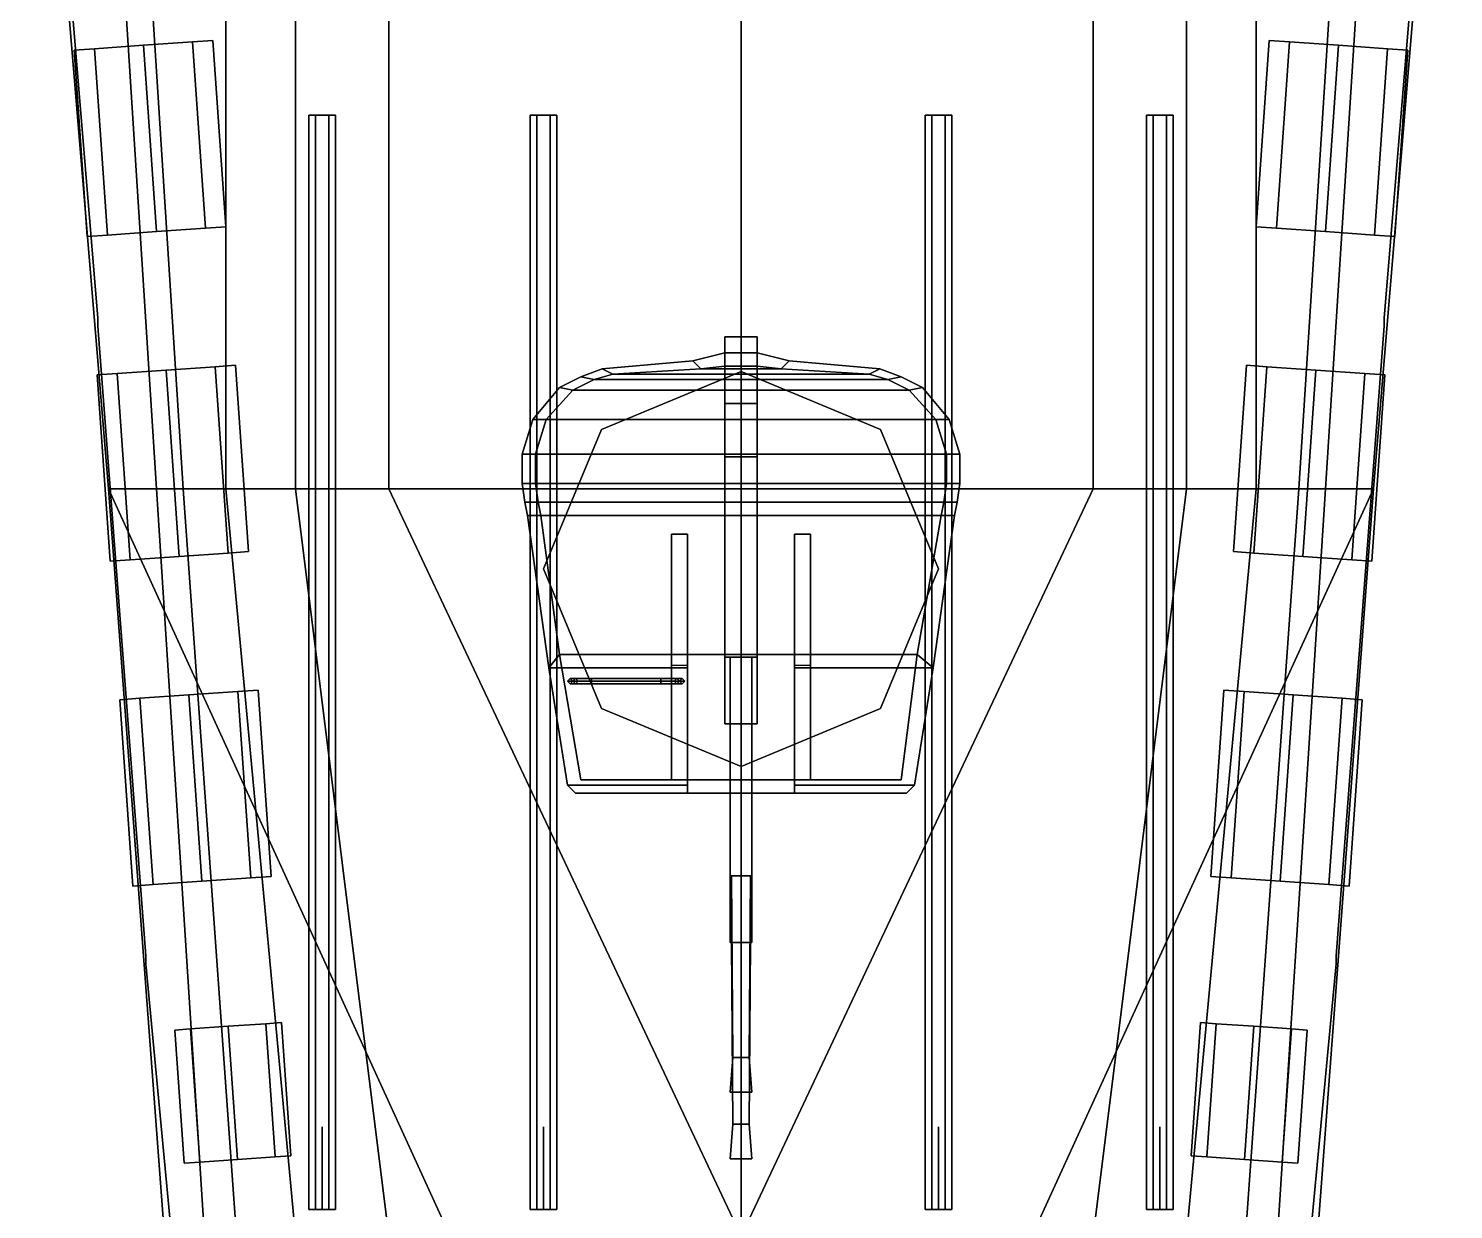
# Model space of a CAD drawing. Header units: millimetres. Extents: x -3 to 3, y -27.2 to 12.7.
# Drawn here: x -2.67 to 2.67, y -10.94 to -6.51 of the extents above; entities that cross this region are included whole.
import ezdxf

# ---------------------------------------------------------------- set-up
doc = ezdxf.new("R2010")
doc.units = ezdxf.units.MM
for name, color, linetype in [('gun', 1, 'Continuous'), ('h2', 6, 'Continuous'), ('railings', 6, 'Continuous'), ('sleeve', 5, 'Continuous'), ('turret', 2, 'Continuous')]:
    doc.layers.add(name, color=color, linetype=linetype)

msp = doc.modelspace()

# ---------------------------------------------------------------- linework, layer by layer
for points in [[(0, -4.64, 1.63), (-2.67, -4.64, 1.54), (-2.37, -8.24, 1.33), (0, -8.24, 1.43)], [(-2.67, -4.64, 1.54), (-2.67, -4.64, 1.49), (-2.37, -8.24, 1.28), (-2.37, -8.24, 1.33)], [(-2.67, -4.64, 1.49), (-2.42, -4.64), (-2.19, -8.24), (-2.37, -8.24, 1.28)], [(-2.42, -4.64), (-2.32, -4.64, -0.6), (-2.09, -8.24, -0.81), (-2.19, -8.24)], [(-2.32, -4.64, -0.6), (-1.93, -4.64, -0.68), (-1.93, -8.24, -0.82), (-2.09, -8.24, -0.81)], [(-1.93, -4.64, -0.68), (-1.67, -4.64, -0.73), (-1.67, -8.24, -0.85), (-1.93, -8.24, -0.82)], [(-1.67, -4.64, -0.73), (-1.32, -4.64, -0.8), (-1.32, -8.24, -0.9), (-1.67, -8.24, -0.85)], [(-1.32, -4.64, -0.8), (0, -4.64, -1.07), (0, -8.24, -1.07), (-1.32, -8.24, -0.9)], [(-2.4224, -6.5905, 1.5562), (-2.239, -6.5776, 2), (-2.0556, -6.5648, 1.9238), (-2.239, -6.5776, 1.48)], [(-2.239, -6.5776, 1.48), (-2.0556, -6.5648, 1.9238), (-1.9797, -6.5595, 1.74), (-2.0556, -6.5648, 1.5562)], [(-2.1902, -7.2759, 2), (-2.0068, -7.2631, 1.9238), (-2.0556, -6.5648, 1.9238), (-2.239, -6.5776, 2)], [(-2.0068, -7.2631, 1.5562), (-2.1902, -7.2759, 1.48), (-2.239, -6.5776, 1.48), (-2.0556, -6.5648, 1.5562)], [(-2.0068, -7.2631, 1.9238), (-1.9308, -7.2578, 1.74), (-1.9797, -6.5595, 1.74), (-2.0556, -6.5648, 1.9238)], [(-1.9308, -7.2578, 1.74), (-2.0068, -7.2631, 1.5562), (-2.0556, -6.5648, 1.5562), (-1.9797, -6.5595, 1.74)], [(2.0068, -7.2631, 1.5562), (1.9308, -7.2578, 1.74), (1.9797, -6.5595, 1.74), (2.0556, -6.5648, 1.5562)], [(1.9308, -7.2578, 1.74), (2.0068, -7.2631, 1.9238), (2.0556, -6.5648, 1.9238), (1.9797, -6.5595, 1.74)], [(2.239, -6.5776, 2), (2.0556, -6.5648, 1.5562), (1.9797, -6.5595, 1.74), (2.0556, -6.5648, 1.9238)], [(2.1902, -7.2759, 1.48), (2.0068, -7.2631, 1.5562), (2.0556, -6.5648, 1.5562), (2.239, -6.5776, 1.48)], [(2.0068, -7.2631, 1.9238), (2.1902, -7.2759, 2), (2.239, -6.5776, 2), (2.0556, -6.5648, 1.9238)], [(2.4224, -6.5905, 1.9238), (2.239, -6.5776, 1.48), (2.0556, -6.5648, 1.5562), (2.239, -6.5776, 2)], [(-2.4984, -6.5958, 1.74), (-2.4224, -6.5905, 1.9238), (-2.239, -6.5776, 2), (-2.4224, -6.5905, 1.5562)], [(-2.3736, -7.2888, 1.5562), (-2.4496, -7.2941, 1.74), (-2.4984, -6.5958, 1.74), (-2.4224, -6.5905, 1.5562)], [(-2.4496, -7.2941, 1.74), (-2.3736, -7.2888, 1.9238), (-2.4224, -6.5905, 1.9238), (-2.4984, -6.5958, 1.74)], [(-2.1902, -7.2759, 1.48), (-2.3736, -7.2888, 1.5562), (-2.4224, -6.5905, 1.5562), (-2.239, -6.5776, 1.48)], [(-2.3736, -7.2888, 1.9238), (-2.1902, -7.2759, 2), (-2.239, -6.5776, 2), (-2.4224, -6.5905, 1.9238)], [(2.1902, -7.2759, 2), (2.3736, -7.2888, 1.9238), (2.4224, -6.5905, 1.9238), (2.239, -6.5776, 2)], [(2.3736, -7.2888, 1.5562), (2.1902, -7.2759, 1.48), (2.239, -6.5776, 1.48), (2.4224, -6.5905, 1.5562)], [(2.4984, -6.5958, 1.74), (2.4224, -6.5905, 1.5562), (2.239, -6.5776, 1.48), (2.4224, -6.5905, 1.9238)], [(2.3736, -7.2888, 1.9238), (2.4496, -7.2941, 1.74), (2.4984, -6.5958, 1.74), (2.4224, -6.5905, 1.9238)], [(2.4496, -7.2941, 1.74), (2.3736, -7.2888, 1.5562), (2.4224, -6.5905, 1.5562), (2.4984, -6.5958, 1.74)], [(-1.62, -10.94, -1.47), (-1.595, -10.94, -1.4267), (-1.595, -6.84, -0.7467), (-1.62, -6.84, -0.79)], [(-1.595, -10.94, -1.5133), (-1.62, -10.94, -1.47), (-1.62, -6.84, -0.79), (-1.595, -6.84, -0.8333)], [(-1.595, -10.94, -1.4267), (-1.545, -10.94, -1.4267), (-1.545, -6.84, -0.7467), (-1.595, -6.84, -0.7467)], [(-1.545, -10.94, -1.5133), (-1.595, -10.94, -1.5133), (-1.595, -6.84, -0.8333), (-1.545, -6.84, -0.8333)], [(-1.545, -10.94, -1.4267), (-1.52, -10.94, -1.47), (-1.52, -6.84, -0.79), (-1.545, -6.84, -0.7467)], [(-1.52, -10.94, -1.47), (-1.545, -10.94, -1.5133), (-1.545, -6.84, -0.8333), (-1.52, -6.84, -0.79)], [(-0.765, -10.94, -1.5133), (-0.79, -10.94, -1.47), (-0.79, -6.84, -0.79), (-0.765, -6.84, -0.8333)], [(-0.79, -10.94, -1.47), (-0.765, -10.94, -1.4267), (-0.765, -6.84, -0.7467), (-0.79, -6.84, -0.79)], [(-0.715, -10.94, -1.5133), (-0.765, -10.94, -1.5133), (-0.765, -6.84, -0.8333), (-0.715, -6.84, -0.8333)], [(-0.765, -10.94, -1.4267), (-0.715, -10.94, -1.4267), (-0.715, -6.84, -0.7467), (-0.765, -6.84, -0.7467)], [(-0.69, -10.94, -1.47), (-0.715, -10.94, -1.5133), (-0.715, -6.84, -0.8333), (-0.69, -6.84, -0.79)], [(-0.715, -10.94, -1.4267), (-0.69, -10.94, -1.47), (-0.69, -6.84, -0.79), (-0.715, -6.84, -0.7467)], [(0.715, -10.94, -1.5133), (0.69, -10.94, -1.47), (0.69, -6.84, -0.79), (0.715, -6.84, -0.8333)], [(0.69, -10.94, -1.47), (0.715, -10.94, -1.4267), (0.715, -6.84, -0.7467), (0.69, -6.84, -0.79)], [(0.765, -10.94, -1.5133), (0.715, -10.94, -1.5133), (0.715, -6.84, -0.8333), (0.765, -6.84, -0.8333)], [(0.715, -10.94, -1.4267), (0.765, -10.94, -1.4267), (0.765, -6.84, -0.7467), (0.715, -6.84, -0.7467)], [(0.79, -10.94, -1.47), (0.765, -10.94, -1.5133), (0.765, -6.84, -0.8333), (0.79, -6.84, -0.79)], [(0.765, -10.94, -1.4267), (0.79, -10.94, -1.47), (0.79, -6.84, -0.79), (0.765, -6.84, -0.7467)], [(1.52, -10.94, -1.47), (1.545, -10.94, -1.4267), (1.545, -6.84, -0.7467), (1.52, -6.84, -0.79)], [(1.545, -10.94, -1.5133), (1.52, -10.94, -1.47), (1.52, -6.84, -0.79), (1.545, -6.84, -0.8333)], [(1.545, -10.94, -1.4267), (1.595, -10.94, -1.4267), (1.595, -6.84, -0.7467), (1.545, -6.84, -0.7467)], [(1.595, -10.94, -1.5133), (1.545, -10.94, -1.5133), (1.545, -6.84, -0.8333), (1.595, -6.84, -0.8333)], [(1.595, -10.94, -1.4267), (1.62, -10.94, -1.47), (1.62, -6.84, -0.79), (1.595, -6.84, -0.7467)], [(1.62, -10.94, -1.47), (1.595, -10.94, -1.5133), (1.595, -6.84, -0.8333), (1.62, -6.84, -0.79)], [(-1.9308, -7.2578, 1.74), (-2.0068, -7.2631, 1.9238), (-2.1902, -7.2759, 2), (-2.0068, -7.2631, 1.5562)], [(1.9308, -7.2578, 1.74), (2.0068, -7.2631, 1.5562), (2.1902, -7.2759, 1.48), (2.0068, -7.2631, 1.9238)], [(-2.1902, -7.2759, 1.48), (-2.3736, -7.2888, 1.9238), (-2.4496, -7.2941, 1.74), (-2.3736, -7.2888, 1.5562)], [(-2.0068, -7.2631, 1.5562), (-2.1902, -7.2759, 2), (-2.3736, -7.2888, 1.9238), (-2.1902, -7.2759, 1.48)], [(2.0068, -7.2631, 1.9238), (2.1902, -7.2759, 1.48), (2.3736, -7.2888, 1.5562), (2.1902, -7.2759, 2)], [(2.1902, -7.2759, 2), (2.3736, -7.2888, 1.5562), (2.4496, -7.2941, 1.74), (2.3736, -7.2888, 1.9238)], [(-2.4133, -7.8128, 1.65), (-2.3373, -7.8075, 1.8338), (-2.1539, -7.7947, 1.91), (-2.3373, -7.8075, 1.4662)], [(-2.3373, -7.8075, 1.4662), (-2.1539, -7.7947, 1.91), (-1.9705, -7.7819, 1.8338), (-2.1539, -7.7947, 1.39)], [(-2.2885, -8.5058, 1.8338), (-2.1051, -8.493, 1.91), (-2.1539, -7.7947, 1.91), (-2.3373, -7.8075, 1.8338)], [(-2.1051, -8.493, 1.39), (-2.2885, -8.5058, 1.4662), (-2.3373, -7.8075, 1.4662), (-2.1539, -7.7947, 1.39)], [(-2.1539, -7.7947, 1.39), (-1.9705, -7.7819, 1.8338), (-1.8946, -7.7765, 1.65), (-1.9705, -7.7819, 1.4662)], [(-1.9217, -8.4801, 1.4662), (-2.1051, -8.493, 1.39), (-2.1539, -7.7947, 1.39), (-1.9705, -7.7819, 1.4662)], [(-2.1051, -8.493, 1.91), (-1.9217, -8.4801, 1.8338), (-1.9705, -7.7819, 1.8338), (-2.1539, -7.7947, 1.91)], [(-1.8457, -8.4748, 1.65), (-1.9217, -8.4801, 1.4662), (-1.9705, -7.7819, 1.4662), (-1.8946, -7.7765, 1.65)], [(-1.9217, -8.4801, 1.8338), (-1.8457, -8.4748, 1.65), (-1.8946, -7.7765, 1.65), (-1.9705, -7.7819, 1.8338)], [(1.8457, -8.4748, 1.65), (1.9217, -8.4801, 1.8338), (1.9705, -7.7819, 1.8338), (1.8946, -7.7765, 1.65)], [(1.9217, -8.4801, 1.4662), (1.8457, -8.4748, 1.65), (1.8946, -7.7765, 1.65), (1.9705, -7.7819, 1.4662)], [(2.1539, -7.7947, 1.91), (1.9705, -7.7819, 1.4662), (1.8946, -7.7765, 1.65), (1.9705, -7.7819, 1.8338)], [(1.9217, -8.4801, 1.8338), (2.1051, -8.493, 1.91), (2.1539, -7.7947, 1.91), (1.9705, -7.7819, 1.8338)], [(2.1051, -8.493, 1.39), (1.9217, -8.4801, 1.4662), (1.9705, -7.7819, 1.4662), (2.1539, -7.7947, 1.39)], [(2.3373, -7.8075, 1.8338), (2.1539, -7.7947, 1.39), (1.9705, -7.7819, 1.4662), (2.1539, -7.7947, 1.91)], [(2.2885, -8.5058, 1.4662), (2.1051, -8.493, 1.39), (2.1539, -7.7947, 1.39), (2.3373, -7.8075, 1.4662)], [(2.1051, -8.493, 1.91), (2.2885, -8.5058, 1.8338), (2.3373, -7.8075, 1.8338), (2.1539, -7.7947, 1.91)], [(2.4133, -7.8128, 1.65), (2.3373, -7.8075, 1.4662), (2.1539, -7.7947, 1.39), (2.3373, -7.8075, 1.8338)], [(-2.3645, -8.5111, 1.65), (-2.2885, -8.5058, 1.8338), (-2.3373, -7.8075, 1.8338), (-2.4133, -7.8128, 1.65)], [(-2.2885, -8.5058, 1.4662), (-2.3645, -8.5111, 1.65), (-2.4133, -7.8128, 1.65), (-2.3373, -7.8075, 1.4662)], [(0, -7.8, 1.37), (-0.5233, -8.0167, 1.35), (-0.5233, -8.0167, 2.56), (0, -7.8, 2.56)], [(0.5233, -8.0167, 1.35), (0, -7.8, 1.37), (0, -7.8, 2.56), (0.5233, -8.0167, 2.56)], [(2.3645, -8.5111, 1.65), (2.2885, -8.5058, 1.4662), (2.3373, -7.8075, 1.4662), (2.4133, -7.8128, 1.65)], [(2.2885, -8.5058, 1.8338), (2.3645, -8.5111, 1.65), (2.4133, -7.8128, 1.65), (2.3373, -7.8075, 1.8338)], [(-0.5233, -8.0167, 1.35), (-0.74, -8.54, 1.33), (-0.74, -8.54, 2.56), (-0.5233, -8.0167, 2.56)], [(0.74, -8.54, 1.33), (0.5233, -8.0167, 1.35), (0.5233, -8.0167, 2.56), (0.74, -8.54, 2.56)], [(0, -8.24, 1.43), (-2.37, -8.24, 1.33), (-1.09, -11.04, 1.27), (0, -11.04, 1.3)], [(-2.37, -8.24, 1.33), (-2.37, -8.24, 1.33), (-2.16, -11.04, 1.19), (-1.09, -11.04, 1.27)], [(-2.37, -8.24, 1.33), (-2.37, -8.24, 1.28), (-2.16, -11.04, 1.12), (-2.16, -11.04, 1.19)], [(-2.37, -8.24, 1.28), (-2.19, -8.24), (-2.01, -11.04), (-2.16, -11.04, 1.12)], [(-2.19, -8.24), (-2.09, -8.24, -0.81), (-1.89, -11.04, -0.99), (-2.01, -11.04)], [(-2.09, -8.24, -0.81), (-1.93, -8.24, -0.82), (-1.67, -11.04, -0.99), (-1.89, -11.04, -0.99)], [(-1.93, -8.24, -0.82), (-1.67, -8.24, -0.85), (-1.32, -11.04, -1), (-1.67, -11.04, -0.99)], [(-1.67, -8.24, -0.85), (-1.32, -8.24, -0.9), (0, -11.04, -1.07), (-1.32, -11.04, -1)], [(-1.32, -8.24, -0.9), (0, -8.24, -1.07), (0, -11.04, -1.07)], [(-1.9217, -8.4801, 1.4662), (-2.1051, -8.493, 1.91), (-2.2885, -8.5058, 1.8338), (-2.1051, -8.493, 1.39)], [(-1.8457, -8.4748, 1.65), (-1.9217, -8.4801, 1.8338), (-2.1051, -8.493, 1.91), (-1.9217, -8.4801, 1.4662)], [(1.8457, -8.4748, 1.65), (1.9217, -8.4801, 1.4662), (2.1051, -8.493, 1.39), (1.9217, -8.4801, 1.8338)], [(1.9217, -8.4801, 1.8338), (2.1051, -8.493, 1.39), (2.2885, -8.5058, 1.4662), (2.1051, -8.493, 1.91)], [(-2.1051, -8.493, 1.39), (-2.2885, -8.5058, 1.8338), (-2.3645, -8.5111, 1.65), (-2.2885, -8.5058, 1.4662)], [(-0.74, -8.54, 1.33), (-0.5233, -9.0633, 1.32), (-0.5233, -9.0633, 2.56), (-0.74, -8.54, 2.56)], [(0.5233, -9.0633, 1.32), (0.74, -8.54, 1.33), (0.74, -8.54, 2.56), (0.5233, -9.0633, 2.56)], [(2.1051, -8.493, 1.91), (2.2885, -8.5058, 1.4662), (2.3645, -8.5111, 1.65), (2.2885, -8.5058, 1.8338)], [(-2.3282, -9.0298, 1.61), (-2.2522, -9.0245, 1.7938), (-2.0688, -9.0117, 1.87), (-2.2522, -9.0245, 1.4262)], [(-2.2034, -9.7228, 1.4262), (-2.2794, -9.7281, 1.61), (-2.3282, -9.0298, 1.61), (-2.2522, -9.0245, 1.4262)], [(-2.2794, -9.7281, 1.61), (-2.2034, -9.7228, 1.7938), (-2.2522, -9.0245, 1.7938), (-2.3282, -9.0298, 1.61)], [(-2.2522, -9.0245, 1.4262), (-2.0688, -9.0117, 1.87), (-1.8854, -8.9989, 1.7938), (-2.0688, -9.0117, 1.35)], [(-2.02, -9.71, 1.35), (-2.2034, -9.7228, 1.4262), (-2.2522, -9.0245, 1.4262), (-2.0688, -9.0117, 1.35)], [(-2.2034, -9.7228, 1.7938), (-2.02, -9.71, 1.87), (-2.0688, -9.0117, 1.87), (-2.2522, -9.0245, 1.7938)], [(-2.0688, -9.0117, 1.35), (-1.8854, -8.9989, 1.7938), (-1.8095, -8.9936, 1.61), (-1.8854, -8.9989, 1.4262)], [(-2.02, -9.71, 1.87), (-1.8366, -9.6972, 1.7938), (-1.8854, -8.9989, 1.7938), (-2.0688, -9.0117, 1.87)], [(-1.8366, -9.6972, 1.4262), (-2.02, -9.71, 1.35), (-2.0688, -9.0117, 1.35), (-1.8854, -8.9989, 1.4262)], [(-1.8366, -9.6972, 1.7938), (-1.7606, -9.6919, 1.61), (-1.8095, -8.9936, 1.61), (-1.8854, -8.9989, 1.7938)], [(-1.7606, -9.6919, 1.61), (-1.8366, -9.6972, 1.4262), (-1.8854, -8.9989, 1.4262), (-1.8095, -8.9936, 1.61)], [(1.8366, -9.6972, 1.4262), (1.7606, -9.6919, 1.61), (1.8095, -8.9936, 1.61), (1.8854, -8.9989, 1.4262)], [(1.7606, -9.6919, 1.61), (1.8366, -9.6972, 1.7938), (1.8854, -8.9989, 1.7938), (1.8095, -8.9936, 1.61)], [(2.0688, -9.0117, 1.87), (1.8854, -8.9989, 1.4262), (1.8095, -8.9936, 1.61), (1.8854, -8.9989, 1.7938)], [(2.02, -9.71, 1.35), (1.8366, -9.6972, 1.4262), (1.8854, -8.9989, 1.4262), (2.0688, -9.0117, 1.35)], [(1.8366, -9.6972, 1.7938), (2.02, -9.71, 1.87), (2.0688, -9.0117, 1.87), (1.8854, -8.9989, 1.7938)], [(2.2522, -9.0245, 1.7938), (2.0688, -9.0117, 1.35), (1.8854, -8.9989, 1.4262), (2.0688, -9.0117, 1.87)], [(2.02, -9.71, 1.87), (2.2034, -9.7228, 1.7938), (2.2522, -9.0245, 1.7938), (2.0688, -9.0117, 1.87)], [(2.2034, -9.7228, 1.4262), (2.02, -9.71, 1.35), (2.0688, -9.0117, 1.35), (2.2522, -9.0245, 1.4262)], [(2.3282, -9.0298, 1.61), (2.2522, -9.0245, 1.4262), (2.0688, -9.0117, 1.35), (2.2522, -9.0245, 1.7938)], [(2.2034, -9.7228, 1.7938), (2.2794, -9.7281, 1.61), (2.3282, -9.0298, 1.61), (2.2522, -9.0245, 1.7938)], [(2.2794, -9.7281, 1.61), (2.2034, -9.7228, 1.4262), (2.2522, -9.0245, 1.4262), (2.3282, -9.0298, 1.61)], [(-0.5233, -9.0633, 1.32), (0, -9.28, 1.31), (0, -9.28, 2.56), (-0.5233, -9.0633, 2.56)], [(0, -9.28, 1.31), (0.5233, -9.0633, 1.32), (0.5233, -9.0633, 2.56), (0, -9.28, 2.56)], [(-2.02, -9.71, 1.35), (-2.2034, -9.7228, 1.7938), (-2.2794, -9.7281, 1.61), (-2.2034, -9.7228, 1.4262)], [(-1.8366, -9.6972, 1.4262), (-2.02, -9.71, 1.87), (-2.2034, -9.7228, 1.7938), (-2.02, -9.71, 1.35)], [(-1.7606, -9.6919, 1.61), (-1.8366, -9.6972, 1.7938), (-2.02, -9.71, 1.87), (-1.8366, -9.6972, 1.4262)], [(1.7606, -9.6919, 1.61), (1.8366, -9.6972, 1.4262), (2.02, -9.71, 1.35), (1.8366, -9.6972, 1.7938)], [(1.8366, -9.6972, 1.7938), (2.02, -9.71, 1.35), (2.2034, -9.7228, 1.4262), (2.02, -9.71, 1.87)], [(2.02, -9.71, 1.87), (2.2034, -9.7228, 1.4262), (2.2794, -9.7281, 1.61), (2.2034, -9.7228, 1.7938)], [(-2.0629, -10.2634, 1.3086), (-1.9218, -10.2536, 1.65), (-1.7808, -10.2437, 1.5914), (-1.9218, -10.2536, 1.25)], [(-1.9218, -10.2536, 1.25), (-1.7808, -10.2437, 1.5914), (-1.7223, -10.2396, 1.45), (-1.7808, -10.2437, 1.3086)], [(-1.7459, -10.7425, 1.3086), (-1.887, -10.7523, 1.25), (-1.9218, -10.2536, 1.25), (-1.7808, -10.2437, 1.3086)], [(-1.887, -10.7523, 1.65), (-1.7459, -10.7425, 1.5914), (-1.7808, -10.2437, 1.5914), (-1.9218, -10.2536, 1.65)], [(-1.6875, -10.7384, 1.45), (-1.7459, -10.7425, 1.3086), (-1.7808, -10.2437, 1.3086), (-1.7223, -10.2396, 1.45)], [(-1.7459, -10.7425, 1.5914), (-1.6875, -10.7384, 1.45), (-1.7223, -10.2396, 1.45), (-1.7808, -10.2437, 1.5914)], [(1.6875, -10.7384, 1.45), (1.7459, -10.7425, 1.5914), (1.7808, -10.2437, 1.5914), (1.7223, -10.2396, 1.45)], [(1.7459, -10.7425, 1.3086), (1.6875, -10.7384, 1.45), (1.7223, -10.2396, 1.45), (1.7808, -10.2437, 1.3086)], [(1.9218, -10.2536, 1.65), (1.7808, -10.2437, 1.3086), (1.7223, -10.2396, 1.45), (1.7808, -10.2437, 1.5914)], [(1.7459, -10.7425, 1.5914), (1.887, -10.7523, 1.65), (1.9218, -10.2536, 1.65), (1.7808, -10.2437, 1.5914)], [(1.887, -10.7523, 1.25), (1.7459, -10.7425, 1.3086), (1.7808, -10.2437, 1.3086), (1.9218, -10.2536, 1.25)], [(2.0629, -10.2634, 1.5914), (1.9218, -10.2536, 1.25), (1.7808, -10.2437, 1.3086), (1.9218, -10.2536, 1.65)], [(-2.1214, -10.2675, 1.45), (-2.0629, -10.2634, 1.5914), (-1.9218, -10.2536, 1.65), (-2.0629, -10.2634, 1.3086)], [(-2.0865, -10.7663, 1.45), (-2.028, -10.7622, 1.5914), (-2.0629, -10.2634, 1.5914), (-2.1214, -10.2675, 1.45)], [(-2.028, -10.7622, 1.3086), (-2.0865, -10.7663, 1.45), (-2.1214, -10.2675, 1.45), (-2.0629, -10.2634, 1.3086)], [(-2.028, -10.7622, 1.5914), (-1.887, -10.7523, 1.65), (-1.9218, -10.2536, 1.65), (-2.0629, -10.2634, 1.5914)], [(-1.887, -10.7523, 1.25), (-2.028, -10.7622, 1.3086), (-2.0629, -10.2634, 1.3086), (-1.9218, -10.2536, 1.25)], [(2.028, -10.7622, 1.3086), (1.887, -10.7523, 1.25), (1.9218, -10.2536, 1.25), (2.0629, -10.2634, 1.3086)], [(1.887, -10.7523, 1.65), (2.028, -10.7622, 1.5914), (2.0629, -10.2634, 1.5914), (1.9218, -10.2536, 1.65)], [(2.1214, -10.2675, 1.45), (2.0629, -10.2634, 1.3086), (1.9218, -10.2536, 1.25), (2.0629, -10.2634, 1.5914)], [(2.0865, -10.7663, 1.45), (2.028, -10.7622, 1.3086), (2.0629, -10.2634, 1.3086), (2.1214, -10.2675, 1.45)], [(2.028, -10.7622, 1.5914), (2.0865, -10.7663, 1.45), (2.1214, -10.2675, 1.45), (2.0629, -10.2634, 1.5914)], [(-1.57, -10.85, -0.98), (-1.57, -10.63, -0.98), (-1.57, -10.72, -1.4), (-1.57, -10.94, -1.43)], [(-1.57, -10.94, -1.43), (-1.57, -10.72, -1.4), (-1.57, -10.63, -0.98), (-1.57, -10.85, -0.98)], [(-0.74, -10.85, -0.98), (-0.74, -10.63, -0.98), (-0.74, -10.72, -1.4), (-0.74, -10.94, -1.43)], [(-0.74, -10.94, -1.43), (-0.74, -10.72, -1.4), (-0.74, -10.63, -0.98), (-0.74, -10.85, -0.98)], [(0.74, -10.94, -1.43), (0.74, -10.72, -1.4), (0.74, -10.63, -0.98), (0.74, -10.85, -0.98)], [(0.74, -10.85, -0.98), (0.74, -10.63, -0.98), (0.74, -10.72, -1.4), (0.74, -10.94, -1.43)], [(1.57, -10.94, -1.43), (1.57, -10.72, -1.4), (1.57, -10.63, -0.98), (1.57, -10.85, -0.98)], [(1.57, -10.85, -0.98), (1.57, -10.63, -0.98), (1.57, -10.72, -1.4), (1.57, -10.94, -1.43)], [(-1.887, -10.7523, 1.25), (-2.028, -10.7622, 1.5914), (-2.0865, -10.7663, 1.45), (-2.028, -10.7622, 1.3086)], [(-1.7459, -10.7425, 1.3086), (-1.887, -10.7523, 1.65), (-2.028, -10.7622, 1.5914), (-1.887, -10.7523, 1.25)], [(-1.6875, -10.7384, 1.45), (-1.7459, -10.7425, 1.5914), (-1.887, -10.7523, 1.65), (-1.7459, -10.7425, 1.3086)], [(1.6875, -10.7384, 1.45), (1.7459, -10.7425, 1.3086), (1.887, -10.7523, 1.25), (1.7459, -10.7425, 1.5914)], [(1.7459, -10.7425, 1.5914), (1.887, -10.7523, 1.25), (2.028, -10.7622, 1.3086), (1.887, -10.7523, 1.65)], [(1.887, -10.7523, 1.65), (2.028, -10.7622, 1.3086), (2.0865, -10.7663, 1.45), (2.028, -10.7622, 1.5914)]]:
    msp.add_3dface(points)
at = {"layer": 'gun'}
for points in [[(0, -8.87, 3.39), (-0.04, -8.87, 3.35), (-0.04, -9.69, 3.35), (0, -9.69, 3.39)], [(-0.04, -8.87, 3.35), (0, -8.87, 3.31), (0, -9.69, 3.31), (-0.04, -9.69, 3.35)], [(0.04, -8.87, 3.35), (0, -8.87, 3.39), (0, -9.69, 3.39), (0.04, -9.69, 3.35)], [(0, -8.87, 3.31), (0.04, -8.87, 3.35), (0.04, -9.69, 3.35), (0, -9.69, 3.31)], [(-0.04, -9.12, 2.98), (0, -9.12, 2.94), (0, -9.94, 2.94), (-0.04, -9.94, 2.98)], [(0, -9.12, 3.02), (-0.04, -9.12, 2.98), (-0.04, -9.94, 2.98), (0, -9.94, 3.02)], [(0, -9.12, 2.94), (0.04, -9.12, 2.98), (0.04, -9.94, 2.98), (0, -9.94, 2.94)], [(0.04, -9.12, 2.98), (0, -9.12, 3.02), (0, -9.94, 3.02), (0.04, -9.94, 2.98)], [(0, -10.37, 3.32), (-0.03, -10.37, 3.35), (-0.035, -9.69, 3.35), (0, -9.69, 3.315)], [(-0.03, -10.37, 3.35), (0, -10.37, 3.38), (0, -9.69, 3.385), (-0.035, -9.69, 3.35)], [(0.03, -10.37, 3.35), (0, -10.37, 3.32), (0, -9.69, 3.315), (0.035, -9.69, 3.35)], [(0, -10.37, 3.38), (0.03, -10.37, 3.35), (0.035, -9.69, 3.35), (0, -9.69, 3.385)], [(0, -10.62, 2.95), (-0.03, -10.62, 2.98), (-0.035, -9.94, 2.98), (0, -9.94, 2.945)], [(-0.03, -10.62, 2.98), (0, -10.62, 3.01), (0, -9.94, 3.015), (-0.035, -9.94, 2.98)], [(0.03, -10.62, 2.98), (0, -10.62, 2.95), (0, -9.94, 2.945), (0.035, -9.94, 2.98)], [(0, -10.62, 3.01), (0.03, -10.62, 2.98), (0.035, -9.94, 2.98), (0, -9.94, 3.015)], [(0, -10.5, 3.31), (-0.04, -10.5, 3.35), (-0.03, -10.37, 3.35), (0, -10.37, 3.32)], [(-0.04, -10.5, 3.35), (0, -10.5, 3.39), (0, -10.37, 3.38), (-0.03, -10.37, 3.35)], [(0.04, -10.5, 3.35), (0, -10.5, 3.31), (0, -10.37, 3.32), (0.03, -10.37, 3.35)], [(0, -10.5, 3.39), (0.04, -10.5, 3.35), (0.03, -10.37, 3.35), (0, -10.37, 3.38)], [(0, -10.5, 3.31), (0.04, -10.5, 3.35), (0, -10.5, 3.39), (-0.04, -10.5, 3.35)], [(0, -10.75, 2.94), (-0.04, -10.75, 2.98), (-0.03, -10.62, 2.98), (0, -10.62, 2.95)], [(-0.04, -10.75, 2.98), (0, -10.75, 3.02), (0, -10.62, 3.01), (-0.03, -10.62, 2.98)], [(0.04, -10.75, 2.98), (0, -10.75, 2.94), (0, -10.62, 2.95), (0.03, -10.62, 2.98)], [(0, -10.75, 3.02), (0.04, -10.75, 2.98), (0.03, -10.62, 2.98), (0, -10.62, 3.01)], [(0, -10.75, 2.94), (0.04, -10.75, 2.98), (0, -10.75, 3.02), (-0.04, -10.75, 2.98)]]:
    msp.add_3dface(points, dxfattribs=at)
at = {"layer": 'h2'}
for points in [[(1.32, -4.64, -0.8), (0, -4.64, -1.07), (0, -8.24, -1.07), (1.32, -8.24, -0.9)], [(0, -4.64, 1.63), (2.67, -4.64, 1.54), (2.37, -8.24, 1.33), (0, -8.24, 1.43)], [(1.67, -4.64, -0.73), (1.32, -4.64, -0.8), (1.32, -8.24, -0.9), (1.67, -8.24, -0.85)], [(1.93, -4.64, -0.68), (1.67, -4.64, -0.73), (1.67, -8.24, -0.85), (1.93, -8.24, -0.82)], [(2.32, -4.64, -0.6), (1.93, -4.64, -0.68), (1.93, -8.24, -0.82), (2.09, -8.24, -0.81)], [(2.42, -4.64), (2.32, -4.64, -0.6), (2.09, -8.24, -0.81), (2.19, -8.24)], [(2.67, -4.64, 1.49), (2.42, -4.64), (2.19, -8.24), (2.37, -8.24, 1.28)], [(2.67, -4.64, 1.54), (2.67, -4.64, 1.49), (2.37, -8.24, 1.28), (2.37, -8.24, 1.33)], [(1.67, -8.24, -0.85), (1.32, -8.24, -0.9), (0, -11.04, -1.07), (1.32, -11.04, -1)], [(1.32, -8.24, -0.9), (0, -8.24, -1.07), (0, -11.04, -1.07)], [(0, -8.24, 1.43), (2.37, -8.24, 1.33), (1.09, -11.04, 1.27), (0, -11.04, 1.3)], [(2.37, -8.24, 1.33), (2.37, -8.24, 1.33), (2.16, -11.04, 1.19), (1.09, -11.04, 1.27)], [(1.93, -8.24, -0.82), (1.67, -8.24, -0.85), (1.32, -11.04, -1), (1.67, -11.04, -0.99)], [(2.09, -8.24, -0.81), (1.93, -8.24, -0.82), (1.67, -11.04, -0.99), (1.89, -11.04, -0.99)], [(2.19, -8.24), (2.09, -8.24, -0.81), (1.89, -11.04, -0.99), (2.01, -11.04)], [(2.37, -8.24, 1.28), (2.19, -8.24), (2.01, -11.04), (2.16, -11.04, 1.12)], [(2.37, -8.24, 1.33), (2.37, -8.24, 1.28), (2.16, -11.04, 1.12), (2.16, -11.04, 1.19)]]:
    msp.add_3dface(points, dxfattribs=at)
at = {"layer": 'railings'}
for points in [[(-2.41, -7.6, 2.2), (-2.62, -5.07, 2.3), (-2.62, -5.07, 2.27), (-2.41, -7.6, 2.17)], [(-2.41, -7.6, 2.17), (-2.62, -5.07, 2.27), (-2.62, -5.07, 2.3), (-2.41, -7.6, 2.2)], [(2.41, -7.6, 2.2), (2.62, -5.07, 2.3), (2.62, -5.07, 2.27), (2.41, -7.6, 2.17)], [(2.41, -7.6, 2.17), (2.62, -5.07, 2.27), (2.62, -5.07, 2.3), (2.41, -7.6, 2.2)], [(-2.41, -7.6, 2.2), (-2.41, -7.6, 1.37), (-2.41, -7.63, 1.37), (-2.41, -7.63, 2.2)], [(-2.41, -7.63, 2.2), (-2.41, -7.63, 1.37), (-2.41, -7.6, 1.37), (-2.41, -7.6, 2.2)], [(-2.23, -9.99, 2.06), (-2.41, -7.63, 2.17), (-2.41, -7.63, 2.2), (-2.23, -9.99, 2.09)], [(-2.23, -9.99, 2.09), (-2.41, -7.63, 2.2), (-2.41, -7.63, 2.17), (-2.23, -9.99, 2.06)], [(2.23, -9.99, 2.09), (2.41, -7.63, 2.2), (2.41, -7.63, 2.17), (2.23, -9.99, 2.06)], [(2.23, -9.99, 2.06), (2.41, -7.63, 2.17), (2.41, -7.63, 2.2), (2.23, -9.99, 2.09)], [(2.41, -7.63, 2.2), (2.41, -7.63, 1.37), (2.41, -7.6, 1.37), (2.41, -7.6, 2.2)], [(2.41, -7.6, 2.2), (2.41, -7.6, 1.37), (2.41, -7.63, 1.37), (2.41, -7.63, 2.2)], [(-2.23, -9.99, 2.09), (-2.23, -9.99, 1.24), (-2.23, -10.02, 1.24), (-2.23, -10.02, 2.09)], [(-2.23, -10.02, 2.09), (-2.23, -10.02, 1.24), (-2.23, -9.99, 1.24), (-2.23, -9.99, 2.09)], [(-2.02, -12.24, 1.91), (-2.23, -10.02, 2.06), (-2.23, -10.02, 2.09), (-2.02, -12.24, 1.94)], [(-2.02, -12.24, 1.94), (-2.23, -10.02, 2.09), (-2.23, -10.02, 2.06), (-2.02, -12.24, 1.91)], [(2.02, -12.24, 1.91), (2.23, -10.02, 2.06), (2.23, -10.02, 2.09), (2.02, -12.24, 1.94)], [(2.02, -12.24, 1.94), (2.23, -10.02, 2.09), (2.23, -10.02, 2.06), (2.02, -12.24, 1.91)], [(2.23, -9.99, 2.09), (2.23, -9.99, 1.24), (2.23, -10.02, 1.24), (2.23, -10.02, 2.09)], [(2.23, -10.02, 2.09), (2.23, -10.02, 1.24), (2.23, -9.99, 1.24), (2.23, -9.99, 2.09)]]:
    msp.add_3dface(points, dxfattribs=at)
at = {"layer": 'sleeve'}
for points in [[(0.06, -7.67, 3.37), (0.06, -7.67, 3.27), (-0.06, -7.67, 3.27), (-0.06, -7.67, 3.37)], [(-0.06, -7.67, 3.37), (-0.06, -7.87, 3.37), (0.06, -7.87, 3.37), (0.06, -7.67, 3.37)], [(-0.06, -7.67, 3.27), (-0.06, -8.87, 3.27), (-0.06, -7.87, 3.37), (-0.06, -7.67, 3.37)], [(0.06, -7.67, 3.27), (0.06, -8.87, 3.27), (-0.06, -8.87, 3.27), (-0.06, -7.67, 3.27)], [(0.06, -7.87, 3.37), (0.06, -8.87, 3.27), (0.06, -7.67, 3.27), (0.06, -7.67, 3.37)], [(-0.06, -7.87, 3.41), (-0.06, -8.87, 3.41), (0.06, -8.87, 3.41), (0.06, -7.87, 3.41)], [(0.06, -7.87, 3.41), (0.06, -7.87, 3.37), (-0.06, -7.87, 3.37), (-0.06, -7.87, 3.41)], [(-0.06, -7.87, 3.37), (-0.06, -8.87, 3.27), (-0.06, -8.87, 3.41), (-0.06, -7.87, 3.41)], [(0.06, -8.87, 3.41), (0.06, -8.87, 3.27), (0.06, -7.87, 3.37), (0.06, -7.87, 3.41)], [(0.06, -7.92, 3), (0.06, -7.92, 2.9), (-0.06, -7.92, 2.9), (-0.06, -7.92, 3)], [(-0.06, -7.92, 2.9), (-0.06, -9.12, 2.9), (-0.06, -8.12, 3), (-0.06, -7.92, 3)], [(0.06, -7.92, 2.9), (0.06, -9.12, 2.9), (-0.06, -9.12, 2.9), (-0.06, -7.92, 2.9)], [(-0.06, -7.92, 3), (-0.06, -8.12, 3), (0.06, -8.12, 3), (0.06, -7.92, 3)], [(0.06, -8.12, 3), (0.06, -9.12, 2.9), (0.06, -7.92, 2.9), (0.06, -7.92, 3)], [(-0.06, -8.12, 3), (-0.06, -9.12, 2.9), (-0.06, -9.12, 3.04), (-0.06, -8.12, 3.04)], [(-0.06, -8.12, 3.04), (-0.06, -9.12, 3.04), (0.06, -9.12, 3.04), (0.06, -8.12, 3.04)], [(0.06, -8.12, 3.04), (0.06, -8.12, 3), (-0.06, -8.12, 3), (-0.06, -8.12, 3.04)], [(0.06, -9.12, 3.04), (0.06, -9.12, 2.9), (0.06, -8.12, 3), (0.06, -8.12, 3.04)], [(-0.06, -8.87, 3.41), (-0.06, -8.87, 3.27), (0.06, -8.87, 3.27), (0.06, -8.87, 3.41)], [(-0.06, -9.12, 3.04), (-0.06, -9.12, 2.9), (0.06, -9.12, 2.9), (0.06, -9.12, 3.04)]]:
    msp.add_3dface(points, dxfattribs=at)
at = {"layer": 'turret'}
for points in [[(-0.18, -7.76, 2.82), (-0.15, -7.79, 2.82), (-0.06, -7.78, 2.8), (-0.06, -7.73, 2.8)], [(-0.06, -7.73, 2.56), (-0.18, -7.76, 2.56), (-0.18, -7.76, 2.82), (-0.06, -7.73, 2.8)], [(-0.06, -7.73, 2.8), (-0.06, -7.78, 2.8), (0.06, -7.78, 2.8), (0.06, -7.73, 2.8)], [(-0.06, -7.73, 2.8), (0.06, -7.73, 2.8), (0.06, -7.73, 2.56), (-0.06, -7.73, 2.56)], [(0.06, -7.73, 2.8), (0.06, -7.78, 2.8), (0.15, -7.79, 2.82), (0.18, -7.76, 2.82)], [(0.06, -7.73, 2.8), (0.18, -7.76, 2.82), (0.18, -7.76, 2.56), (0.06, -7.73, 2.56)], [(-0.52, -7.79, 2.56), (-0.6, -7.82, 2.56), (-0.6, -7.82, 3.48), (-0.52, -7.79, 3.45)], [(-0.6, -7.82, 3.48), (-0.55, -7.83, 3.48), (-0.48, -7.81, 3.45), (-0.52, -7.79, 3.45)], [(-0.52, -7.79, 2.87), (-0.48, -7.81, 2.87), (-0.15, -7.79, 2.82), (-0.18, -7.76, 2.82)], [(-0.18, -7.76, 2.56), (-0.52, -7.79, 2.56), (-0.52, -7.79, 2.87), (-0.18, -7.76, 2.82)], [(-0.52, -7.79, 3.45), (-0.48, -7.81, 3.45), (-0.48, -7.81, 2.87), (-0.52, -7.79, 2.87)], [(-0.48, -7.81, 2.57), (0.48, -7.81, 2.57), (0.15, -7.79, 2.57), (-0.15, -7.79, 2.57)], [(-0.48, -7.81, 2.87), (-0.48, -7.81, 2.57), (-0.15, -7.79, 2.57), (-0.15, -7.79, 2.82)], [(-0.15, -7.79, 2.57), (0.15, -7.79, 2.57), (0.06, -7.78, 2.57), (-0.06, -7.78, 2.57)], [(-0.15, -7.79, 2.82), (-0.15, -7.79, 2.57), (-0.06, -7.78, 2.57), (-0.06, -7.78, 2.8)], [(-0.06, -7.78, 2.8), (-0.06, -7.78, 2.57), (0.06, -7.78, 2.57), (0.06, -7.78, 2.8)], [(0.06, -7.78, 2.8), (0.06, -7.78, 2.57), (0.15, -7.79, 2.57), (0.15, -7.79, 2.82)], [(0.48, -7.81, 2.87), (0.52, -7.79, 2.87), (0.18, -7.76, 2.82), (0.15, -7.79, 2.82)], [(0.48, -7.81, 2.57), (0.48, -7.81, 2.87), (0.15, -7.79, 2.82), (0.15, -7.79, 2.57)], [(0.18, -7.76, 2.82), (0.52, -7.79, 2.87), (0.52, -7.79, 2.56), (0.18, -7.76, 2.56)], [(0.48, -7.81, 3.45), (0.52, -7.79, 3.45), (0.52, -7.79, 2.87), (0.48, -7.81, 2.87)], [(0.55, -7.83, 3.48), (0.6, -7.82, 3.48), (0.52, -7.79, 3.45), (0.48, -7.81, 3.45)], [(0.52, -7.79, 3.45), (0.6, -7.82, 3.48), (0.6, -7.82, 2.56), (0.52, -7.79, 2.56)], [(-0.6, -7.82, 2.56), (-0.68, -7.86, 2.56), (-0.68, -7.86, 3.48), (-0.6, -7.82, 3.48)], [(-0.68, -7.86, 3.48), (-0.63, -7.87, 3.48), (-0.55, -7.83, 3.48), (-0.6, -7.82, 3.48)], [(-0.63, -7.87, 3.48), (-0.63, -7.87, 2.57), (-0.55, -7.83, 2.57), (-0.55, -7.83, 3.48)], [(-0.63, -7.87, 2.57), (0.63, -7.87, 2.57), (0.55, -7.83, 2.57), (-0.55, -7.83, 2.57)], [(-0.55, -7.83, 3.48), (-0.55, -7.83, 2.57), (-0.48, -7.81, 2.57), (-0.48, -7.81, 3.45)], [(-0.55, -7.83, 2.57), (0.55, -7.83, 2.57), (0.48, -7.81, 2.57), (-0.48, -7.81, 2.57)], [(0.55, -7.83, 2.57), (0.55, -7.83, 3.48), (0.48, -7.81, 3.45), (0.48, -7.81, 2.57)], [(0.63, -7.87, 3.48), (0.68, -7.86, 3.48), (0.6, -7.82, 3.48), (0.55, -7.83, 3.48)], [(0.63, -7.87, 2.57), (0.63, -7.87, 3.48), (0.55, -7.83, 3.48), (0.55, -7.83, 2.57)], [(0.6, -7.82, 3.48), (0.68, -7.86, 3.48), (0.68, -7.86, 2.56), (0.6, -7.82, 2.56)], [(-0.68, -7.86, 2.56), (-0.78, -7.98, 2.56), (-0.78, -7.98, 3.48), (-0.68, -7.86, 3.48)], [(-0.78, -7.98, 3.48), (-0.73, -7.98, 3.48), (-0.63, -7.87, 3.48), (-0.68, -7.86, 3.48)], [(-0.73, -7.98, 3.48), (-0.73, -7.98, 2.57), (-0.63, -7.87, 2.57), (-0.63, -7.87, 3.48)], [(-0.73, -7.98, 2.57), (0.73, -7.98, 2.57), (0.63, -7.87, 2.57), (-0.63, -7.87, 2.57)], [(0.73, -7.98, 3.48), (0.78, -7.98, 3.48), (0.68, -7.86, 3.48), (0.63, -7.87, 3.48)], [(0.73, -7.98, 2.57), (0.73, -7.98, 3.48), (0.63, -7.87, 3.48), (0.63, -7.87, 2.57)], [(0.68, -7.86, 3.48), (0.78, -7.98, 3.48), (0.78, -7.98, 2.56), (0.68, -7.86, 2.56)], [(-0.78, -7.98, 2.56), (-0.82, -8.11, 2.56), (-0.82, -8.11, 3.48), (-0.78, -7.98, 3.48)], [(-0.82, -8.11, 3.48), (-0.77, -8.11, 3.48), (-0.73, -7.98, 3.48), (-0.78, -7.98, 3.48)], [(-0.77, -8.11, 3.48), (-0.77, -8.11, 2.57), (-0.73, -7.98, 2.57), (-0.73, -7.98, 3.48)], [(-0.77, -8.11, 2.57), (0.77, -8.11, 2.57), (0.73, -7.98, 2.57), (-0.73, -7.98, 2.57)], [(0.77, -8.11, 2.57), (0.77, -8.11, 3.48), (0.73, -7.98, 3.48), (0.73, -7.98, 2.57)], [(0.77, -8.11, 3.48), (0.82, -8.11, 3.48), (0.78, -7.98, 3.48), (0.73, -7.98, 3.48)], [(0.78, -7.98, 3.48), (0.82, -8.11, 3.48), (0.82, -8.11, 2.56), (0.78, -7.98, 2.56)], [(-0.82, -8.11, 2.56), (-0.82, -8.22, 2.56), (-0.82, -8.22, 3.48), (-0.82, -8.11, 3.48)], [(-0.82, -8.22, 3.48), (-0.77, -8.22, 3.48), (-0.77, -8.11, 3.48), (-0.82, -8.11, 3.48)], [(-0.77, -8.22, 3.48), (-0.77, -8.22, 2.57), (-0.77, -8.11, 2.57), (-0.77, -8.11, 3.48)], [(-0.77, -8.22, 2.57), (0.77, -8.22, 2.57), (0.77, -8.11, 2.57), (-0.77, -8.11, 2.57)], [(0.77, -8.22, 2.57), (0.77, -8.22, 3.48), (0.77, -8.11, 3.48), (0.77, -8.11, 2.57)], [(0.77, -8.22, 3.48), (0.82, -8.22, 3.48), (0.82, -8.11, 3.48), (0.77, -8.11, 3.48)], [(0.82, -8.11, 3.48), (0.82, -8.22, 3.48), (0.82, -8.22, 2.56), (0.82, -8.11, 2.56)], [(-0.82, -8.22, 2.56), (-0.81, -8.29, 2.56), (-0.81, -8.29, 3.48), (-0.82, -8.22, 3.48)], [(-0.81, -8.29, 3.48), (-0.76, -8.29, 3.48), (-0.77, -8.22, 3.48), (-0.82, -8.22, 3.48)], [(-0.76, -8.29, 3.48), (-0.76, -8.29, 2.57), (-0.77, -8.22, 2.57), (-0.77, -8.22, 3.48)], [(-0.76, -8.29, 2.57), (0.76, -8.29, 2.57), (0.77, -8.22, 2.57), (-0.77, -8.22, 2.57)], [(0.76, -8.29, 2.57), (0.76, -8.29, 3.48), (0.77, -8.22, 3.48), (0.77, -8.22, 2.57)], [(0.76, -8.29, 3.48), (0.81, -8.29, 3.48), (0.82, -8.22, 3.48), (0.77, -8.22, 3.48)], [(0.82, -8.22, 3.48), (0.81, -8.29, 3.48), (0.81, -8.29, 2.56), (0.82, -8.22, 2.56)], [(-0.81, -8.29, 2.56), (-0.8, -8.34, 2.56), (-0.8, -8.34, 3.51), (-0.81, -8.29, 3.48)], [(-0.8, -8.34, 3.51), (-0.75, -8.34, 3.51), (-0.76, -8.29, 3.48), (-0.81, -8.29, 3.48)], [(-0.75, -8.34, 3.51), (-0.75, -8.34, 2.57), (-0.76, -8.29, 2.57), (-0.76, -8.29, 3.48)], [(-0.75, -8.34, 2.57), (0.75, -8.34, 2.57), (0.76, -8.29, 2.57), (-0.76, -8.29, 2.57)], [(0.75, -8.34, 2.57), (0.75, -8.34, 3.51), (0.76, -8.29, 3.48), (0.76, -8.29, 2.57)], [(0.75, -8.34, 3.51), (0.8, -8.34, 3.51), (0.81, -8.29, 3.48), (0.76, -8.29, 3.48)], [(0.81, -8.29, 3.48), (0.8, -8.34, 3.51), (0.8, -8.34, 2.56), (0.81, -8.29, 2.56)], [(-0.8, -8.34, 2.56), (-0.72, -8.91, 2.56), (-0.72, -8.91, 3.51), (-0.8, -8.34, 3.51)], [(-0.72, -8.91, 3.51), (-0.68, -8.86, 3.51), (-0.75, -8.34, 3.51), (-0.8, -8.34, 3.51)], [(-0.68, -8.86, 3.51), (-0.68, -8.86, 2.57), (-0.75, -8.34, 2.57), (-0.75, -8.34, 3.51)], [(-0.68, -8.86, 2.57), (0.66, -8.86, 2.57), (0.75, -8.34, 2.57), (-0.75, -8.34, 2.57)], [(0.66, -8.86, 2.57), (0.66, -8.86, 3.51), (0.75, -8.34, 3.51), (0.75, -8.34, 2.57)], [(0.66, -8.86, 3.51), (0.72, -8.91, 3.51), (0.8, -8.34, 3.51), (0.75, -8.34, 3.51)], [(0.8, -8.34, 3.51), (0.72, -8.91, 3.51), (0.72, -8.91, 2.56), (0.8, -8.34, 2.56)], [(-0.2, -8.41, 3.43), (-0.2, -8.41, 2.57), (-0.26, -8.41, 2.57), (-0.26, -8.41, 3.43)], [(-0.26, -8.41, 2.57), (-0.26, -9.33, 2.57), (-0.26, -8.9, 3.43), (-0.26, -8.41, 3.43)], [(-0.26, -8.41, 3.43), (-0.26, -8.9, 3.43), (-0.2, -8.9, 3.43), (-0.2, -8.41, 3.43)], [(-0.2, -8.9, 3.43), (-0.2, -9.33, 2.57), (-0.2, -8.41, 2.57), (-0.2, -8.41, 3.43)], [(0.2, -8.41, 2.57), (0.2, -9.33, 2.57), (0.2, -8.9, 3.43), (0.2, -8.41, 3.43)], [(0.26, -8.41, 3.43), (0.26, -8.41, 2.57), (0.2, -8.41, 2.57), (0.2, -8.41, 3.43)], [(0.2, -8.41, 3.43), (0.2, -8.9, 3.43), (0.26, -8.9, 3.43), (0.26, -8.41, 3.43)], [(0.26, -8.9, 3.43), (0.26, -9.33, 2.57), (0.26, -8.41, 2.57), (0.26, -8.41, 3.43)], [(-0.72, -8.91, 3.51), (-0.2, -8.91, 3.51), (-0.2, -8.86, 3.51), (-0.68, -8.86, 3.51)], [(-0.68, -8.86, 3.51), (-0.2, -8.86, 3.51), (-0.2, -9.33, 2.57), (-0.6, -9.33, 2.57)], [(-0.68, -8.86, 3.51), (-0.6, -9.33, 2.57), (-0.68, -8.86, 2.57), (-0.68, -8.86, 3.51)], [(-0.6, -9.33, 2.57), (0.6, -9.33, 2.57), (0.66, -8.86, 2.57), (-0.68, -8.86, 2.57)], [(-0.2, -8.91, 3.51), (-0.2, -9.35, 2.89), (-0.2, -9.33, 2.57), (-0.2, -8.86, 3.51)], [(0.2, -8.86, 3.51), (0.66, -8.86, 3.51), (0.6, -9.33, 2.57), (0.2, -9.33, 2.57)], [(0.2, -9.35, 2.89), (0.2, -8.91, 3.51), (0.2, -8.86, 3.51), (0.2, -9.33, 2.57)], [(0.2, -8.91, 3.51), (0.72, -8.91, 3.51), (0.66, -8.86, 3.51), (0.2, -8.86, 3.51)], [(0.6, -9.33, 2.57), (0.66, -8.86, 3.51), (0.66, -8.86, 3.51), (0.66, -8.86, 2.57)], [(-0.65, -9.35, 2.89), (-0.2, -9.35, 2.89), (-0.2, -8.91, 3.51), (-0.72, -8.91, 3.51)], [(-0.72, -8.91, 2.56), (-0.65, -9.35, 2.56), (-0.65, -9.35, 2.89), (-0.72, -8.91, 3.51)], [(0.2, -9.35, 2.89), (0.65, -9.35, 2.89), (0.72, -8.91, 3.51), (0.2, -8.91, 3.51)], [(0.72, -8.91, 3.51), (0.65, -9.35, 2.89), (0.65, -9.35, 2.56), (0.72, -8.91, 2.56)], [(-0.64, -8.95, 3.45), (-0.65, -8.96, 3.43), (-0.65, -8.96, 3.64), (-0.64, -8.95, 3.64)], [(-0.64, -8.95, 3.64), (-0.65, -8.96, 3.64), (-0.63, -8.96, 3.69), (-0.62, -8.95, 3.69)], [(-0.65, -8.96, 3.43), (-0.64, -8.97, 3.42), (-0.64, -8.97, 3.64), (-0.65, -8.96, 3.64)], [(-0.65, -8.96, 3.64), (-0.64, -8.97, 3.64), (-0.62, -8.97, 3.69), (-0.63, -8.96, 3.69)], [(-0.63, -8.96, 3.43), (-0.64, -8.95, 3.45), (-0.64, -8.95, 3.64), (-0.63, -8.96, 3.64)], [(-0.63, -8.96, 3.64), (-0.64, -8.95, 3.64), (-0.62, -8.95, 3.69), (-0.61, -8.96, 3.69)], [(-0.22, -8.95, 3.63), (-0.23, -8.96, 3.62), (-0.63, -8.96, 3.62), (-0.64, -8.95, 3.63)], [(-0.23, -8.96, 3.64), (-0.22, -8.95, 3.63), (-0.64, -8.95, 3.63), (-0.63, -8.96, 3.64)], [(-0.64, -8.97, 3.42), (-0.63, -8.96, 3.43), (-0.63, -8.96, 3.64), (-0.64, -8.97, 3.64)], [(-0.64, -8.97, 3.64), (-0.63, -8.96, 3.64), (-0.61, -8.96, 3.69), (-0.62, -8.97, 3.69)], [(-0.23, -8.96, 3.62), (-0.22, -8.97, 3.63), (-0.64, -8.97, 3.63), (-0.63, -8.96, 3.62)], [(-0.22, -8.97, 3.63), (-0.23, -8.96, 3.64), (-0.63, -8.96, 3.64), (-0.64, -8.97, 3.63)], [(-0.62, -8.95, 3.69), (-0.63, -8.96, 3.69), (-0.56, -8.96, 3.74), (-0.56, -8.95, 3.73)], [(-0.63, -8.96, 3.69), (-0.62, -8.97, 3.69), (-0.56, -8.97, 3.73), (-0.56, -8.96, 3.74)], [(-0.61, -8.96, 3.69), (-0.62, -8.95, 3.69), (-0.56, -8.95, 3.73), (-0.56, -8.96, 3.72)], [(-0.62, -8.97, 3.69), (-0.61, -8.96, 3.69), (-0.56, -8.96, 3.72), (-0.56, -8.97, 3.73)], [(-0.3, -8.95, 3.73), (-0.3, -8.96, 3.72), (-0.56, -8.96, 3.72), (-0.56, -8.95, 3.73)], [(-0.3, -8.96, 3.74), (-0.3, -8.95, 3.73), (-0.56, -8.95, 3.73), (-0.56, -8.96, 3.74)], [(-0.3, -8.96, 3.72), (-0.3, -8.97, 3.73), (-0.56, -8.97, 3.73), (-0.56, -8.96, 3.72)], [(-0.3, -8.97, 3.73), (-0.3, -8.96, 3.74), (-0.56, -8.96, 3.74), (-0.56, -8.97, 3.73)], [(-0.24, -8.95, 3.69), (-0.25, -8.96, 3.69), (-0.3, -8.96, 3.72), (-0.3, -8.95, 3.73)], [(-0.23, -8.96, 3.69), (-0.24, -8.95, 3.69), (-0.3, -8.95, 3.73), (-0.3, -8.96, 3.74)], [(-0.25, -8.96, 3.69), (-0.24, -8.97, 3.69), (-0.3, -8.97, 3.73), (-0.3, -8.96, 3.72)], [(-0.24, -8.97, 3.69), (-0.23, -8.96, 3.69), (-0.3, -8.96, 3.74), (-0.3, -8.97, 3.73)], [(-0.22, -8.95, 3.64), (-0.23, -8.96, 3.64), (-0.25, -8.96, 3.69), (-0.24, -8.95, 3.69)], [(-0.23, -8.96, 3.64), (-0.22, -8.97, 3.64), (-0.24, -8.97, 3.69), (-0.25, -8.96, 3.69)], [(-0.21, -8.96, 3.64), (-0.22, -8.95, 3.64), (-0.24, -8.95, 3.69), (-0.23, -8.96, 3.69)], [(-0.22, -8.97, 3.64), (-0.21, -8.96, 3.64), (-0.23, -8.96, 3.69), (-0.24, -8.97, 3.69)], [(-0.22, -8.95, 3.45), (-0.23, -8.96, 3.43), (-0.23, -8.96, 3.64), (-0.22, -8.95, 3.64)], [(-0.23, -8.96, 3.43), (-0.22, -8.97, 3.42), (-0.22, -8.97, 3.64), (-0.23, -8.96, 3.64)], [(-0.21, -8.96, 3.43), (-0.22, -8.95, 3.45), (-0.22, -8.95, 3.64), (-0.21, -8.96, 3.64)], [(-0.22, -8.97, 3.42), (-0.21, -8.96, 3.43), (-0.21, -8.96, 3.64), (-0.22, -8.97, 3.64)], [(-0.2, -9.35, 2.89), (-0.2, -9.38, 2.85), (-0.2, -9.38, 2.74), (-0.2, -9.33, 2.57)], [(-0.2, -9.38, 2.74), (0.2, -9.38, 2.74), (0.2, -9.33, 2.57), (-0.2, -9.33, 2.57)], [(0.2, -9.38, 2.85), (0.2, -9.35, 2.89), (0.2, -9.33, 2.57), (0.2, -9.38, 2.74)], [(-0.62, -9.38, 2.85), (-0.2, -9.38, 2.85), (-0.2, -9.35, 2.89), (-0.65, -9.35, 2.89)], [(-0.65, -9.35, 2.56), (-0.62, -9.38, 2.56), (-0.62, -9.38, 2.85), (-0.65, -9.35, 2.89)], [(-0.62, -9.38, 2.56), (-0.2, -9.38, 2.74), (-0.2, -9.38, 2.85), (-0.62, -9.38, 2.85)], [(-0.62, -9.38, 2.56), (0.62, -9.38, 2.56), (0.2, -9.38, 2.74), (-0.2, -9.38, 2.74)], [(0.2, -9.38, 2.85), (0.62, -9.38, 2.85), (0.65, -9.35, 2.89), (0.2, -9.35, 2.89)], [(0.2, -9.38, 2.74), (0.62, -9.38, 2.56), (0.62, -9.38, 2.85), (0.2, -9.38, 2.85)], [(0.65, -9.35, 2.89), (0.62, -9.38, 2.85), (0.62, -9.38, 2.56), (0.65, -9.35, 2.56)]]:
    msp.add_3dface(points, dxfattribs=at)

doc.saveas('drawing.dxf')
